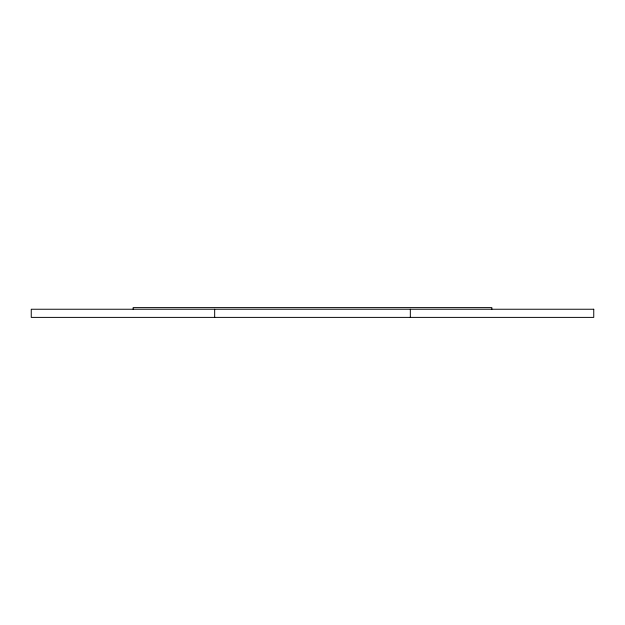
<?xml version="1.0" encoding="UTF-8"?>
<svg xmlns="http://www.w3.org/2000/svg" width="625" height="625" viewBox="0 0 625 625"><rect width="100%" height="100%" fill="white"/><g stroke="black" fill="none" stroke-linecap="round" stroke-linejoin="round"><path stroke-width="0.94" d="M491.852 309.242L491.852 307.609L133.148 307.609L133.148 309.242M410.328 309.242L410.328 317.391M214.672 309.242L214.672 317.391M593.75 309.242L31.25 309.242L31.25 317.391L593.75 317.391L593.75 309.242"/></g></svg>
